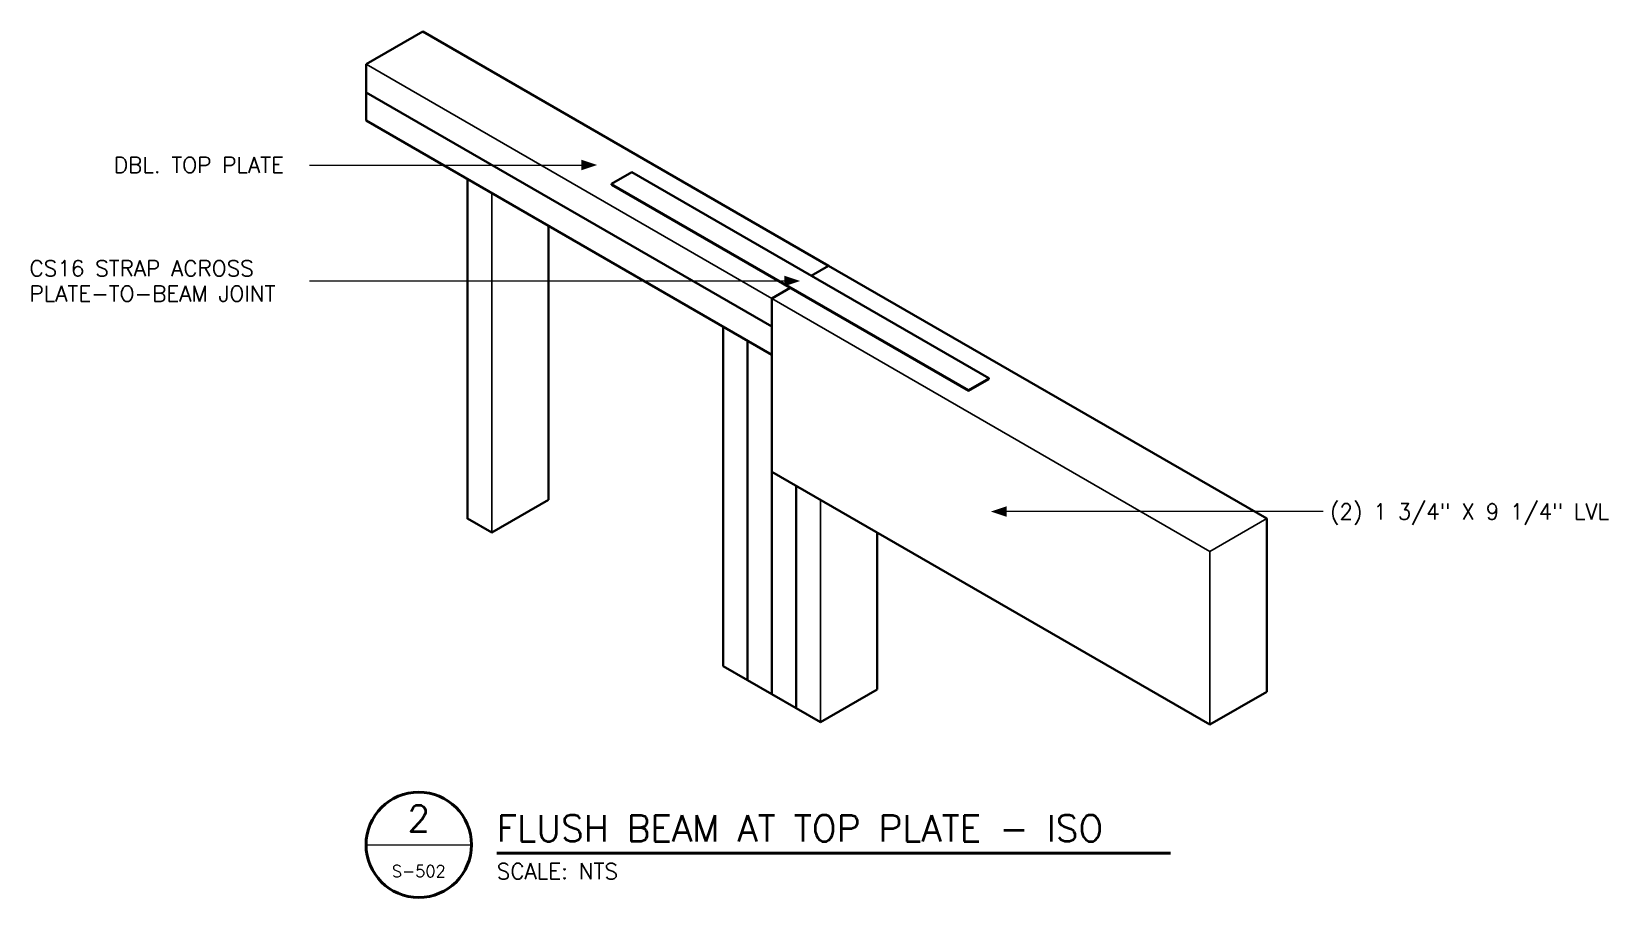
# Model space of a CAD drawing. Header units: inches. Extents: x -42.1 to 42.1, y 66.7 to 112.9.
import ezdxf
from ezdxf.enums import TextEntityAlignment as Align

# ---------------------------------------------------------------- set-up
doc = ezdxf.new("R2010")
doc.units = ezdxf.units.IN
doc.header["$MEASUREMENT"] = 0
for name, color, linetype, lineweight in [('S-ANNO-NOTE', 7, 'CONTINUOUS', 18), ('S-ANNO-TTLB', 7, 'CONTINUOUS', 50), ('S-DETL-BYND', 7, 'CONTINUOUS', 25), ('S-DETL-CUT', 7, 'CONTINUOUS', 50)]:
    doc.layers.add(name, color=color, linetype=linetype, lineweight=lineweight)
doc.styles.add('KERF', font='romans.shx')

msp = doc.modelspace()

# ---------------------------------------------------------------- hatches: boundary and pattern name
at = {"layer": 'S-ANNO-NOTE', "lineweight": 50}
for points in [[(-11.907849, 105.75), (-12.751599, 106.03125), (-12.751599, 105.46875)], [(-1.082532, 99.5598), (-1.926282, 99.84105), (-1.926282, 99.27855)], [(9.093267, 87.25), (9.937017, 86.96875), (9.937017, 87.53125)]]:
    msp.add_hatch(color=256, dxfattribs=at).paths.add_polyline_path(points)

# ---------------------------------------------------------------- linework, layer by layer
at = {"layer": 'S-ANNO-NOTE', "lineweight": 18}
for points in [[(-27.263711, 105.75), (-26.138711, 105.75), (-12.751599, 105.75)], [(-27.263711, 99.5598), (-26.138711, 99.5598), (-1.926282, 99.5598)], [(26.830699, 87.25), (25.705699, 87.25), (9.937017, 87.25)], [(-24.248711, 69.4625), (-18.623711, 69.4625)]]:
    msp.add_lwpolyline(points, dxfattribs=at)
at = {"layer": 'S-ANNO-TTLB', "lineweight": 50}
msp.add_lwpolyline([(-24.248711, 69.4625, 1), (-18.623711, 69.4625, 1)], format="xyb", close=True, dxfattribs=at)
msp.add_lwpolyline([(-17.273711, 69.0125), (18.68611, 69.0125)], dxfattribs=at)
at = {"layer": 'S-DETL-BYND', "lineweight": 25}
for points in [[(-2.598076, 97.125), (-2.598076, 98.625), (-24.248711, 111.125)], [(-17.537014, 86.125), (-17.537014, 104.25), (-18.836053, 105)], [(7.902482, 93.6875), (7.902482, 93.7473), (-11.150077, 104.7473)], [(20.78461, 75.875), (20.78461, 85.125), (-2.598076, 98.625)], [(-3.897114, 96.375), (-5.196152, 97.125)], [(-2.598076, 95.625), (-2.598076, 97.125)], [(-2.598076, 77.5), (-2.598076, 95.625), (-3.897114, 96.375)], [(8.985014, 94.3723), (7.902482, 93.7473)], [(-1.299038, 88.625), (-2.598076, 89.375)], [(0, 76), (0, 87.875), (-1.299038, 88.625)], [(23.815699, 86.875), (20.78461, 85.125)]]:
    msp.add_lwpolyline(points, dxfattribs=at)
at = {"layer": 'S-DETL-CUT', "lineweight": 35}
for points in [[(-21.217622, 112.875), (-24.248711, 111.125)], [(0.433013, 100.375), (-21.217622, 112.875)], [(-24.248711, 111.125), (-24.248711, 109.625)], [(-24.248711, 109.625), (-24.248711, 108.125)], [(-24.248711, 109.625), (-2.598076, 97.125)], [(-24.248711, 108.125), (-2.598076, 95.625)], [(-10.067545, 105.3723), (-11.150077, 104.7473)], [(8.985014, 94.3125), (8.985014, 94.3723), (-10.067545, 105.3723)], [(-18.836053, 105), (-18.836053, 86.875), (-17.537014, 86.125)], [(-11.150077, 104.7473), (-11.150077, 104.6875)], [(-11.150077, 104.6875), (7.902482, 93.6875)], [(-14.505926, 87.875), (-14.505926, 102.5)], [(0.433013, 100.375), (-0.489478, 99.8424)], [(23.815699, 77.625), (23.815699, 86.875), (0.433013, 100.375)], [(-1.623798, 99.1875), (-2.598076, 98.625)], [(-2.598076, 98.625), (-2.598076, 89.375)], [(-5.196152, 97.125), (-5.196152, 79), (-3.897114, 78.25)], [(-3.897114, 96.375), (-3.897114, 78.25), (-2.598076, 77.5)], [(8.985014, 94.3125), (7.902482, 93.6875)], [(-2.598076, 89.375), (20.78461, 75.875)], [(-2.598076, 89.375), (-2.598076, 77.5), (-1.299038, 76.75)], [(-1.299038, 88.625), (-1.299038, 76.75), (0, 76)], [(-14.505926, 87.875), (-17.537014, 86.125)], [(3.031089, 77.75), (3.031089, 86.125)], [(3.031089, 77.75), (0, 76)], [(23.815699, 77.625), (20.78461, 75.875)]]:
    msp.add_lwpolyline(points, dxfattribs=at)

# ---------------------------------------------------------------- texts
at = {"layer": 'S-ANNO-NOTE', "lineweight": 18, "style": 'KERF'}
for s, p in [('DBL. TOP PLATE', (-37.708533, 105.328125)), ('CS16 STRAP ACROSS', (-42.208533, 99.812925)), ('PLATE-TO-BEAM JOINT', (-42.208533, 98.462925)), ('(2) 1 3/4" X 9 1/4" LVL', (27.190699, 86.828125))]:
    msp.add_text(s, height=0.84375, dxfattribs=at).set_placement(p)
at = {"layer": 'S-ANNO-TTLB', "lineweight": 50, "style": 'KERF'}
msp.add_text('2', height=1.40625, dxfattribs=at).set_placement((-21.436211, 70.86875), align=Align.MIDDLE_CENTER)
msp.add_text('FLUSH BEAM AT TOP PLATE - ISO', height=1.40625, dxfattribs=at).set_placement((-17.273711, 69.6425))
at = {"layer": 'S-ANNO-TTLB', "lineweight": 18, "style": 'KERF'}
msp.add_text('S-502', height=0.632813, dxfattribs=at).set_placement((-21.436211, 68.05625), align=Align.MIDDLE_CENTER)
msp.add_text('SCALE: NTS', height=0.84375, dxfattribs=at).set_placement((-17.273711, 67.62875))

doc.saveas('drawing.dxf')
